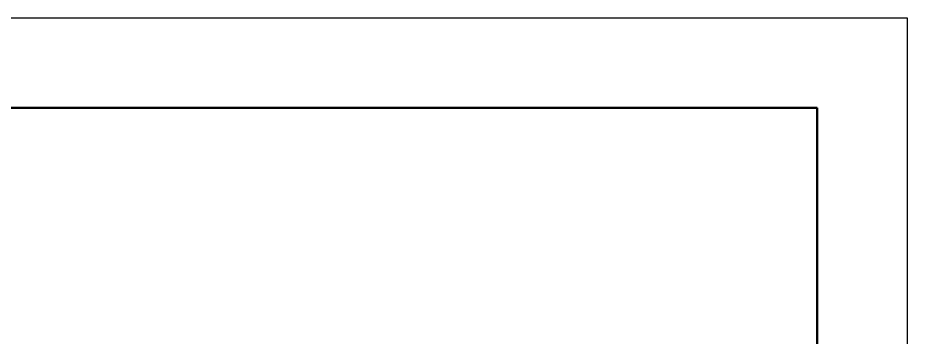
# Model space of a CAD drawing. Header units: millimetres. Extents: x 786 to 1206, y 249 to 546.
# Drawn here: x 1107.2 to 1205.8, y 510.5 to 545.9 of the extents above; entities that cross this region are included whole.
import ezdxf

# ---------------------------------------------------------------- set-up
doc = ezdxf.new("R2010")
doc.units = ezdxf.units.MM
doc.layers.add('总内框线', color=7, linetype='Continuous', lineweight=50)
doc.layers.add('总外框线', color=7, linetype='Continuous', lineweight=30)

msp = doc.modelspace()

# ---------------------------------------------------------------- linework, layer by layer
for p, q in [((1139.8448, 535.9074), (1195.8448, 535.9074)), ((1195.8448, 535.9074), (1195.8448, 355.9074))]:
    msp.add_line(p, q)
at = {"layer": '总内框线'}
for p, q in [((795.8448, 535.9074), (1195.8448, 535.9074)), ((1195.8448, 535.9074), (1195.8448, 258.9074))]:
    msp.add_line(p, q, dxfattribs=at)
at = {"layer": '总外框线'}
for p, q in [((785.8448, 545.9074), (1205.8448, 545.9074)), ((1205.8448, 545.9074), (1205.8448, 248.9074))]:
    msp.add_line(p, q, dxfattribs=at)

doc.saveas('drawing.dxf')
